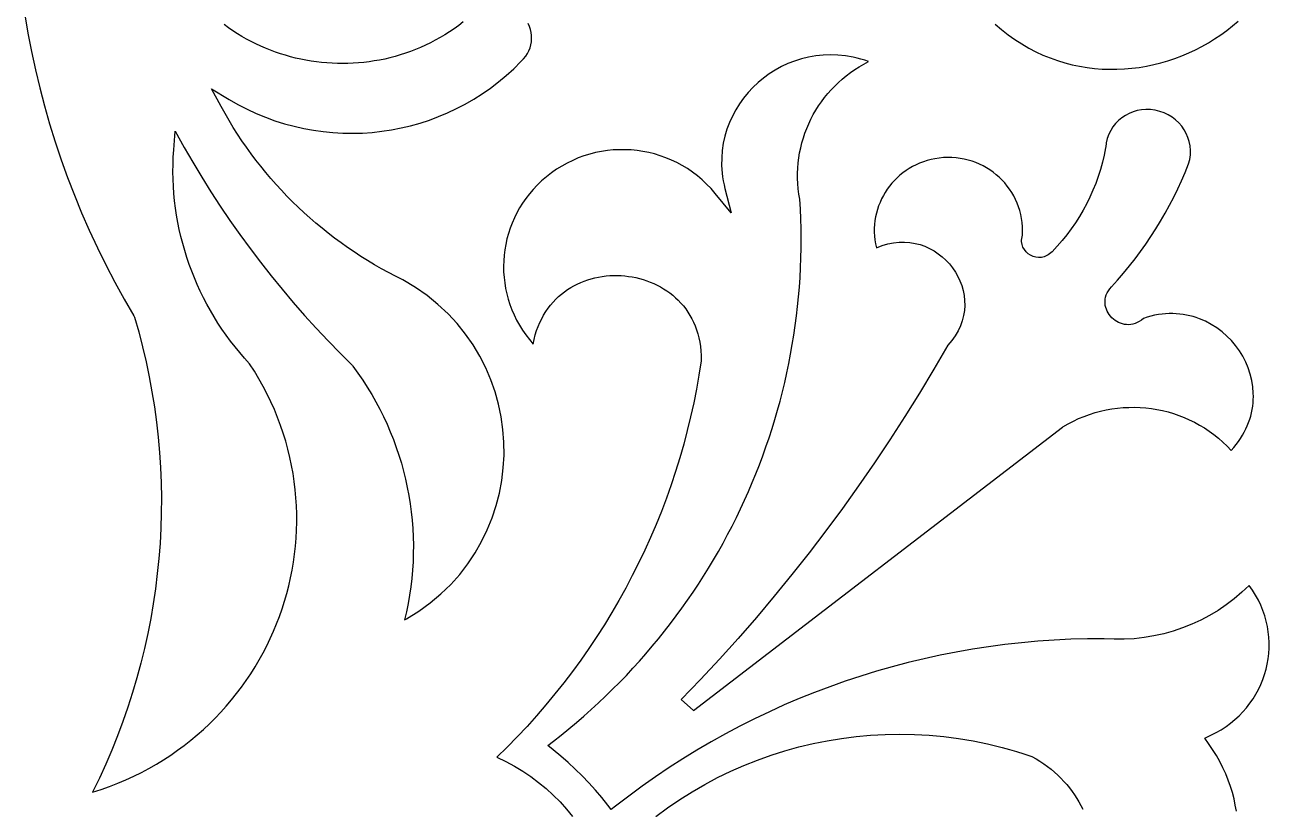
# Model space of a CAD drawing. Extents: x -978 to -643, y -359 to 426.
# Drawn here: x -772.3 to -704.8, y 246 to 288.5 of the extents above; entities that cross this region are included whole.
import ezdxf

# ---------------------------------------------------------------- set-up
doc = ezdxf.new("R2010")
doc.units = 0
doc.layers.add('LAYER_1', color=18, linetype='CONTINUOUS')

msp = doc.modelspace()

# ---------------------------------------------------------------- linework, layer by layer
at = {"layer": 'LAYER_1'}
for points in [[(-772.275, 289.034), (-772.107, 288.043), (-771.917, 287.055), (-771.704, 286.068), (-771.47, 285.085), (-771.213, 284.105), (-770.934, 283.128), (-770.632, 282.156), (-770.308, 281.187), (-769.961, 280.224), (-769.591, 279.265), (-769.199, 278.312), (-768.784, 277.364), (-768.346, 276.423), (-767.885, 275.488), (-767.401, 274.559), (-766.895, 273.638), (-766.365, 272.724), (-766.335, 272.657), (-766.107, 271.853), (-765.897, 271.046), (-765.708, 270.235), (-765.538, 269.422), (-765.388, 268.606), (-765.257, 267.789), (-765.145, 266.969), (-765.053, 266.149), (-764.981, 265.327), (-764.928, 264.505), (-764.894, 263.682), (-764.88, 262.859), (-764.885, 262.037), (-764.909, 261.215), (-764.952, 260.394), (-765.015, 259.575), (-765.097, 258.757), (-765.198, 257.941), (-765.318, 257.128), (-765.457, 256.317), (-765.615, 255.509), (-765.792, 254.704), (-765.989, 253.903), (-766.204, 253.106), (-766.438, 252.313), (-766.692, 251.525), (-766.964, 250.742), (-767.255, 249.964), (-767.564, 249.192), (-767.893, 248.426), (-768.24, 247.666), (-768.607, 246.913), (-768.144, 247.062), (-767.69, 247.223), (-767.244, 247.396), (-766.807, 247.581), (-766.379, 247.777), (-765.959, 247.984), (-765.549, 248.203), (-765.148, 248.432), (-764.755, 248.671), (-764.372, 248.921), (-763.999, 249.18), (-763.635, 249.449), (-763.28, 249.728), (-762.935, 250.015), (-762.6, 250.311), (-762.274, 250.616), (-761.959, 250.929), (-761.653, 251.25), (-761.358, 251.579), (-761.073, 251.915), (-760.798, 252.259), (-760.533, 252.609), (-760.279, 252.967), (-760.036, 253.33), (-759.803, 253.7), (-759.581, 254.076), (-759.37, 254.457), (-759.17, 254.844), (-758.981, 255.236), (-758.803, 255.633), (-758.637, 256.034), (-758.482, 256.44), (-758.338, 256.85), (-758.206, 257.263), (-758.086, 257.68), (-757.977, 258.101), (-757.88, 258.524), (-757.795, 258.95), (-757.722, 259.379), (-757.661, 259.81), (-757.613, 260.243), (-757.577, 260.677), (-757.553, 261.113), (-757.542, 261.55), (-757.543, 261.989), (-757.558, 262.427), (-757.585, 262.866), (-757.624, 263.306), (-757.677, 263.745), (-757.743, 264.183), (-757.822, 264.622), (-757.915, 265.059), (-758.021, 265.495), (-758.14, 265.929), (-758.273, 266.362), (-758.42, 266.792), (-758.58, 267.221), (-758.755, 267.647), (-758.943, 268.07), (-759.145, 268.49), (-759.362, 268.907), (-759.593, 269.32), (-759.838, 269.73), (-760.097, 270.135), (-760.368, 270.433), (-760.631, 270.737), (-760.884, 271.047), (-761.129, 271.362), (-761.366, 271.682), (-761.593, 272.008), (-761.812, 272.339), (-762.022, 272.675), (-762.222, 273.016), (-762.414, 273.361), (-762.597, 273.71), (-762.77, 274.064), (-762.934, 274.422), (-763.089, 274.783), (-763.234, 275.148), (-763.37, 275.517), (-763.497, 275.889), (-763.614, 276.264), (-763.721, 276.641), (-763.818, 277.022), (-763.906, 277.405), (-763.984, 277.791), (-764.052, 278.178), (-764.11, 278.568), (-764.158, 278.959), (-764.196, 279.352), (-764.224, 279.747), (-764.241, 280.143), (-764.249, 280.539), (-764.246, 280.937), (-764.232, 281.336), (-764.208, 281.735), (-764.135, 282.729), (-763.642, 281.859), (-763.173, 281.049), (-762.691, 280.248), (-762.194, 279.455), (-761.684, 278.672), (-761.16, 277.898), (-760.622, 277.133), (-760.071, 276.378), (-759.507, 275.632), (-758.929, 274.896), (-758.338, 274.171), (-757.735, 273.455), (-757.118, 272.75), (-756.489, 272.055), (-755.848, 271.371), (-755.194, 270.698), (-754.527, 270.036), (-754.497, 270.001), (-754.226, 269.627), (-753.966, 269.248), (-753.718, 268.862), (-753.481, 268.471), (-753.256, 268.074), (-753.042, 267.672), (-752.84, 267.266), (-752.65, 266.855), (-752.471, 266.439), (-752.304, 266.02), (-752.148, 265.596), (-752.005, 265.169), (-751.873, 264.739), (-751.754, 264.305), (-751.646, 263.869), (-751.55, 263.43), (-751.467, 262.988), (-751.395, 262.544), (-751.336, 262.099), (-751.289, 261.652), (-751.254, 261.203), (-751.232, 260.754), (-751.222, 260.303), (-751.224, 259.852), (-751.239, 259.4), (-751.266, 258.948), (-751.306, 258.497), (-751.359, 258.045), (-751.424, 257.594), (-751.502, 257.144), (-751.593, 256.695), (-751.697, 256.248), (-751.591, 256.304), (-750.925, 256.72), (-750.305, 257.171), (-749.729, 257.656), (-749.198, 258.172), (-748.712, 258.716), (-748.27, 259.287), (-747.874, 259.881), (-747.522, 260.496), (-747.214, 261.129), (-746.951, 261.779), (-746.733, 262.442), (-746.56, 263.117), (-746.432, 263.8), (-746.348, 264.489), (-746.309, 265.182), (-746.315, 265.876), (-746.366, 266.568), (-746.462, 267.255), (-746.603, 267.937), (-746.789, 268.609), (-747.019, 269.269), (-747.294, 269.914), (-747.615, 270.544), (-747.98, 271.153), (-748.389, 271.741), (-748.844, 272.305), (-749.344, 272.843), (-749.889, 273.351), (-750.479, 273.828), (-751.114, 274.27), (-751.793, 274.676), (-752.184, 274.871), (-752.57, 275.073), (-752.952, 275.283), (-753.33, 275.499), (-753.702, 275.723), (-754.07, 275.953), (-754.432, 276.19), (-754.79, 276.434), (-755.143, 276.684), (-755.49, 276.941), (-755.832, 277.204), (-756.169, 277.474), (-756.5, 277.75), (-756.825, 278.032), (-757.145, 278.32), (-757.46, 278.614), (-757.768, 278.914), (-758.071, 279.219), (-758.367, 279.531), (-758.658, 279.848), (-758.942, 280.171), (-759.22, 280.499), (-759.491, 280.833), (-759.757, 281.172), (-760.015, 281.516), (-760.267, 281.866), (-760.513, 282.22), (-760.751, 282.58), (-760.983, 282.944), (-761.207, 283.313), (-761.425, 283.687), (-761.636, 284.066), (-762.161, 285.034), (-761.21, 284.461), (-760.728, 284.184), (-760.237, 283.93), (-759.739, 283.698), (-759.234, 283.49), (-758.724, 283.304), (-758.208, 283.141), (-757.688, 283), (-757.165, 282.882), (-756.638, 282.786), (-756.109, 282.712), (-755.579, 282.66), (-755.048, 282.631), (-754.517, 282.623), (-753.987, 282.637), (-753.458, 282.673), (-752.932, 282.73), (-752.408, 282.809), (-751.888, 282.91), (-751.372, 283.032), (-750.861, 283.175), (-750.356, 283.339), (-749.858, 283.524), (-749.367, 283.731), (-748.883, 283.958), (-748.409, 284.206), (-747.944, 284.474), (-747.489, 284.764), (-747.045, 285.073), (-746.613, 285.404), (-746.193, 285.754), (-745.786, 286.125), (-745.392, 286.516), (-745.376, 286.531), (-745.248, 286.659), (-745.136, 286.796), (-745.041, 286.942), (-744.962, 287.095), (-744.9, 287.254), (-744.855, 287.416), (-744.826, 287.582), (-744.814, 287.75), (-744.819, 287.918), (-744.841, 288.084), (-744.879, 288.249), (-744.935, 288.41), (-745.007, 288.566)], [(-748.519, 288.655), (-748.763, 288.469), (-749.011, 288.291), (-749.263, 288.122), (-749.518, 287.96), (-749.776, 287.807), (-750.037, 287.662), (-750.3, 287.525), (-750.567, 287.396), (-750.836, 287.275), (-751.107, 287.162), (-751.381, 287.057), (-751.656, 286.959), (-751.933, 286.87), (-752.212, 286.789), (-752.493, 286.715), (-752.774, 286.649), (-753.057, 286.591), (-753.341, 286.541), (-753.626, 286.499), (-753.911, 286.464), (-754.197, 286.437), (-754.483, 286.417), (-754.769, 286.405), (-755.055, 286.401), (-755.341, 286.405), (-755.626, 286.415), (-755.911, 286.434), (-756.196, 286.46), (-756.479, 286.493), (-756.762, 286.534), (-757.043, 286.582), (-757.323, 286.638), (-757.601, 286.701), (-757.878, 286.771), (-758.152, 286.849), (-758.425, 286.934), (-758.695, 287.026), (-758.963, 287.126), (-759.229, 287.232), (-759.491, 287.346), (-759.751, 287.467), (-760.008, 287.595), (-760.262, 287.73), (-760.512, 287.873), (-760.758, 288.022), (-761.001, 288.178), (-761.24, 288.342), (-761.475, 288.512)], [(-719.701, 288.544), (-719.348, 288.242), (-718.989, 287.962), (-718.622, 287.702), (-718.25, 287.463), (-717.872, 287.244), (-717.49, 287.044), (-717.102, 286.865), (-716.711, 286.705), (-716.316, 286.564), (-715.919, 286.442), (-715.518, 286.338), (-715.116, 286.253), (-714.713, 286.186), (-714.309, 286.136), (-713.904, 286.104), (-713.499, 286.089), (-713.095, 286.091), (-712.693, 286.11), (-712.292, 286.145), (-711.893, 286.196), (-711.497, 286.263), (-711.104, 286.345), (-710.715, 286.442), (-710.33, 286.555), (-709.95, 286.682), (-709.575, 286.824), (-709.206, 286.979), (-708.844, 287.149), (-708.488, 287.332), (-708.14, 287.528), (-707.799, 287.737), (-707.467, 287.959), (-707.144, 288.194), (-706.831, 288.44), (-706.527, 288.699)], [(-706.623, 245.877), (-706.679, 246.215), (-706.75, 246.553), (-706.837, 246.89), (-706.939, 247.228), (-707.058, 247.565), (-707.194, 247.901), (-707.347, 248.236), (-707.516, 248.569), (-707.703, 248.9), (-707.908, 249.229), (-708.131, 249.556), (-708.338, 249.846), (-708.012, 249.997), (-707.723, 250.14), (-707.447, 250.297), (-707.184, 250.467), (-706.934, 250.65), (-706.697, 250.844), (-706.474, 251.05), (-706.264, 251.266), (-706.068, 251.492), (-705.886, 251.727), (-705.718, 251.97), (-705.564, 252.222), (-705.425, 252.48), (-705.3, 252.745), (-705.19, 253.016), (-705.095, 253.292), (-705.015, 253.572), (-704.95, 253.856), (-704.901, 254.143), (-704.867, 254.433), (-704.85, 254.725), (-704.848, 255.017), (-704.862, 255.31), (-704.893, 255.603), (-704.94, 255.895), (-705.004, 256.186), (-705.084, 256.474), (-705.182, 256.759), (-705.297, 257.041), (-705.429, 257.318), (-705.578, 257.591), (-705.746, 257.858), (-705.931, 258.119), (-706.126, 257.928), (-706.326, 257.743), (-706.739, 257.392), (-707.169, 257.065), (-707.615, 256.763), (-708.076, 256.487), (-708.55, 256.235), (-709.037, 256.01), (-709.535, 255.812), (-710.044, 255.64), (-710.561, 255.495), (-711.087, 255.379), (-711.619, 255.29), (-712.157, 255.23), (-712.699, 255.199), (-713.245, 255.197), (-713.793, 255.225), (-714.694, 255.22), (-715.593, 255.196), (-716.489, 255.153), (-717.383, 255.091), (-718.275, 255.011), (-719.163, 254.912), (-720.048, 254.795), (-720.93, 254.659), (-721.807, 254.505), (-722.681, 254.333), (-723.549, 254.143), (-724.414, 253.935), (-725.273, 253.709), (-726.127, 253.466), (-726.975, 253.205), (-727.817, 252.926), (-728.653, 252.629), (-729.483, 252.316), (-730.306, 251.985), (-731.122, 251.637), (-731.93, 251.271), (-732.731, 250.889), (-733.524, 250.49), (-734.309, 250.074), (-735.086, 249.642), (-735.853, 249.193), (-736.612, 248.727), (-737.361, 248.245), (-738.101, 247.747), (-738.831, 247.233), (-739.551, 246.702), (-740.26, 246.156), (-740.504, 245.964), (-740.691, 246.209), (-741.017, 246.623), (-741.356, 247.025), (-741.707, 247.417), (-742.07, 247.798), (-742.445, 248.167), (-742.832, 248.525), (-743.23, 248.871), (-743.639, 249.205), (-743.936, 249.44), (-743.637, 249.672), (-743.214, 250.005), (-742.796, 250.343), (-742.385, 250.687), (-741.98, 251.036), (-741.582, 251.391), (-741.189, 251.751), (-740.803, 252.117), (-740.423, 252.487), (-740.049, 252.863), (-739.681, 253.244), (-739.32, 253.63), (-738.966, 254.021), (-738.617, 254.416), (-738.276, 254.817), (-737.94, 255.221), (-737.612, 255.631), (-737.289, 256.045), (-736.974, 256.463), (-736.665, 256.886), (-736.363, 257.313), (-736.068, 257.744), (-735.779, 258.179), (-735.498, 258.618), (-735.223, 259.061), (-734.955, 259.508), (-734.694, 259.959), (-734.439, 260.413), (-734.192, 260.871), (-733.952, 261.332), (-733.719, 261.797), (-733.494, 262.265), (-733.275, 262.737), (-733.063, 263.211), (-732.859, 263.689), (-732.662, 264.169), (-732.472, 264.653), (-732.29, 265.139), (-732.115, 265.628), (-731.947, 266.12), (-731.787, 266.615), (-731.635, 267.111), (-731.49, 267.611), (-731.352, 268.113), (-731.222, 268.617), (-731.1, 269.123), (-730.985, 269.631), (-730.878, 270.141), (-730.779, 270.653), (-730.688, 271.168), (-730.604, 271.683), (-730.528, 272.201), (-730.461, 272.72), (-730.401, 273.241), (-730.349, 273.763), (-730.305, 274.287), (-730.269, 274.811), (-730.241, 275.337), (-730.222, 275.865), (-730.21, 276.393), (-730.207, 276.922), (-730.212, 277.452), (-730.225, 277.983), (-730.247, 278.514), (-730.277, 279.046), (-730.325, 279.33), (-730.362, 279.614), (-730.386, 279.897), (-730.398, 280.179), (-730.399, 280.46), (-730.388, 280.74), (-730.366, 281.018), (-730.333, 281.294), (-730.288, 281.568), (-730.233, 281.838), (-730.166, 282.106), (-730.089, 282.371), (-730.002, 282.632), (-729.904, 282.89), (-729.796, 283.143), (-729.678, 283.391), (-729.55, 283.635), (-729.413, 283.874), (-729.266, 284.107), (-729.109, 284.335), (-728.943, 284.557), (-728.768, 284.772), (-728.584, 284.981), (-728.391, 285.183), (-728.19, 285.377), (-727.98, 285.565), (-727.762, 285.744), (-727.535, 285.915), (-727.3, 286.078), (-727.058, 286.232), (-726.807, 286.377), (-726.55, 286.513), (-726.759, 286.584), (-726.968, 286.647), (-727.176, 286.702), (-727.385, 286.749), (-727.8, 286.821), (-728.212, 286.863), (-728.62, 286.876), (-729.023, 286.861), (-729.42, 286.819), (-729.809, 286.751), (-730.191, 286.657), (-730.563, 286.54), (-730.925, 286.398), (-731.276, 286.234), (-731.614, 286.049), (-731.939, 285.843), (-732.25, 285.617), (-732.545, 285.372), (-732.824, 285.109), (-733.086, 284.829), (-733.329, 284.533), (-733.552, 284.221), (-733.755, 283.895), (-733.936, 283.556), (-734.095, 283.204), (-734.23, 282.841), (-734.341, 282.467), (-734.425, 282.083), (-734.483, 281.69), (-734.514, 281.289), (-734.515, 280.882), (-734.487, 280.468), (-734.461, 280.259), (-734.428, 280.048), (-734.386, 279.837), (-734.337, 279.625), (-734.005, 278.311), (-734.867, 279.366), (-735.092, 279.628), (-735.328, 279.874), (-735.575, 280.106), (-735.831, 280.322), (-736.096, 280.523), (-736.37, 280.709), (-736.651, 280.879), (-736.939, 281.034), (-737.234, 281.174), (-737.534, 281.299), (-737.84, 281.408), (-738.15, 281.501), (-738.463, 281.579), (-738.78, 281.641), (-739.099, 281.688), (-739.42, 281.719), (-739.743, 281.734), (-740.066, 281.734), (-740.388, 281.717), (-740.71, 281.685), (-741.03, 281.637), (-741.349, 281.573), (-741.664, 281.492), (-741.976, 281.396), (-742.285, 281.284), (-742.588, 281.155), (-742.886, 281.01), (-743.178, 280.849), (-743.463, 280.672), (-743.741, 280.478), (-744.011, 280.268), (-744.273, 280.042), (-744.506, 279.818), (-744.726, 279.585), (-744.931, 279.345), (-745.123, 279.096), (-745.301, 278.841), (-745.464, 278.579), (-745.614, 278.311), (-745.75, 278.037), (-745.871, 277.758), (-745.979, 277.475), (-746.072, 277.188), (-746.152, 276.897), (-746.217, 276.604), (-746.268, 276.308), (-746.305, 276.011), (-746.327, 275.712), (-746.335, 275.413), (-746.329, 275.113), (-746.309, 274.814), (-746.274, 274.516), (-746.225, 274.219), (-746.162, 273.924), (-746.084, 273.631), (-745.991, 273.342), (-745.884, 273.056), (-745.763, 272.775), (-745.627, 272.497), (-745.476, 272.226), (-745.311, 271.959), (-745.132, 271.7), (-744.937, 271.446), (-744.728, 271.201), (-744.676, 271.452), (-744.613, 271.695), (-744.541, 271.928), (-744.459, 272.152), (-744.368, 272.368), (-744.269, 272.574), (-744.161, 272.771), (-744.045, 272.96), (-743.921, 273.139), (-743.79, 273.31), (-743.652, 273.472), (-743.507, 273.625), (-743.356, 273.769), (-743.199, 273.905), (-743.037, 274.031), (-742.869, 274.15), (-742.696, 274.259), (-742.519, 274.36), (-742.338, 274.453), (-742.153, 274.537), (-741.964, 274.612), (-741.773, 274.679), (-741.578, 274.738), (-741.381, 274.788), (-741.183, 274.83), (-740.982, 274.864), (-740.78, 274.889), (-740.578, 274.906), (-740.374, 274.915), (-740.171, 274.916), (-739.967, 274.908), (-739.764, 274.893), (-739.562, 274.869), (-739.361, 274.838), (-739.161, 274.798), (-738.964, 274.75), (-738.768, 274.695), (-738.575, 274.631), (-738.385, 274.56), (-738.198, 274.481), (-738.015, 274.394), (-737.836, 274.299), (-737.661, 274.197), (-737.491, 274.087), (-737.326, 273.969), (-737.167, 273.844), (-737.013, 273.711), (-736.865, 273.57), (-736.724, 273.422), (-736.59, 273.266), (-736.463, 273.103), (-736.343, 272.933), (-736.231, 272.755), (-736.128, 272.57), (-736.033, 272.378), (-735.947, 272.178), (-735.87, 271.971), (-735.803, 271.757), (-735.746, 271.535), (-735.699, 271.307), (-735.664, 271.071), (-735.639, 270.828), (-735.625, 270.578), (-735.624, 270.322), (-735.627, 270.285), (-735.746, 269.521), (-735.88, 268.762), (-736.03, 268.006), (-736.196, 267.255), (-736.377, 266.508), (-736.574, 265.766), (-736.786, 265.029), (-737.012, 264.297), (-737.254, 263.57), (-737.511, 262.848), (-737.782, 262.133), (-738.068, 261.423), (-738.369, 260.72), (-738.684, 260.023), (-739.013, 259.332), (-739.356, 258.649), (-739.714, 257.972), (-740.085, 257.303), (-740.471, 256.641), (-740.87, 255.987), (-741.283, 255.341), (-741.709, 254.702), (-742.149, 254.072), (-742.602, 253.451), (-743.068, 252.839), (-743.547, 252.235), (-744.04, 251.641), (-744.545, 251.056), (-745.063, 250.48), (-745.593, 249.915), (-746.137, 249.359), (-746.692, 248.814), (-746.211, 248.581), (-745.744, 248.327), (-745.292, 248.052), (-744.855, 247.756), (-744.434, 247.441), (-744.03, 247.106), (-743.643, 246.754), (-743.273, 246.383), (-742.923, 245.996), (-742.591, 245.592)], [(-738.088, 245.594), (-737.447, 246.066), (-736.79, 246.512), (-736.119, 246.933), (-735.434, 247.329), (-734.736, 247.699), (-734.027, 248.042), (-733.306, 248.359), (-732.575, 248.65), (-731.834, 248.914), (-731.084, 249.151), (-730.326, 249.361), (-729.561, 249.544), (-728.789, 249.699), (-728.012, 249.827), (-727.23, 249.926), (-726.444, 249.998), (-725.654, 250.041), (-724.862, 250.055), (-724.068, 250.041), (-723.274, 249.998), (-722.479, 249.925), (-721.685, 249.824), (-720.892, 249.692), (-720.101, 249.531), (-719.314, 249.34), (-718.922, 249.233), (-718.53, 249.119), (-718.14, 248.997), (-717.752, 248.867), (-717.705, 248.847), (-717.48, 248.719), (-717.264, 248.586), (-717.055, 248.446), (-716.854, 248.301), (-716.66, 248.15), (-716.475, 247.993), (-716.297, 247.832), (-716.127, 247.666), (-715.965, 247.494), (-715.811, 247.319), (-715.664, 247.139), (-715.525, 246.955), (-715.394, 246.767), (-715.27, 246.576), (-715.154, 246.381), (-715.046, 246.183), (-714.945, 245.982)]]:
    msp.add_lwpolyline(points, dxfattribs=at)
msp.add_lwpolyline([(-711.762, 283.896), (-711.994, 283.854), (-712.219, 283.789), (-712.434, 283.702), (-712.637, 283.594), (-712.828, 283.465), (-713.005, 283.318), (-713.165, 283.154), (-713.308, 282.974), (-713.432, 282.778), (-713.535, 282.569), (-713.615, 282.347), (-713.672, 282.114), (-713.702, 281.87), (-713.706, 281.839), (-713.785, 281.444), (-713.877, 281.052), (-713.985, 280.665), (-714.107, 280.283), (-714.242, 279.906), (-714.392, 279.534), (-714.555, 279.169), (-714.732, 278.809), (-714.923, 278.457), (-715.126, 278.111), (-715.342, 277.773), (-715.571, 277.443), (-715.813, 277.12), (-716.067, 276.807), (-716.334, 276.502), (-716.612, 276.206), (-716.677, 276.14), (-716.744, 276.082), (-716.814, 276.033), (-716.886, 275.991), (-717.035, 275.929), (-717.188, 275.896), (-717.342, 275.889), (-717.494, 275.908), (-717.64, 275.95), (-717.778, 276.013), (-717.905, 276.097), (-718.017, 276.198), (-718.112, 276.316), (-718.186, 276.449), (-718.236, 276.595), (-718.26, 276.753), (-718.261, 276.835), (-718.254, 276.92), (-718.238, 277.007), (-718.215, 277.095), (-718.206, 277.327), (-718.21, 277.555), (-718.228, 277.78), (-718.258, 278.001), (-718.301, 278.218), (-718.355, 278.43), (-718.421, 278.638), (-718.498, 278.841), (-718.586, 279.038), (-718.684, 279.229), (-718.792, 279.414), (-718.91, 279.593), (-719.037, 279.765), (-719.173, 279.93), (-719.318, 280.087), (-719.471, 280.236), (-719.632, 280.377), (-719.8, 280.51), (-719.975, 280.634), (-720.157, 280.748), (-720.346, 280.853), (-720.54, 280.948), (-720.74, 281.033), (-720.945, 281.107), (-721.156, 281.17), (-721.37, 281.222), (-721.589, 281.263), (-721.812, 281.291), (-722.038, 281.307), (-722.267, 281.311), (-722.499, 281.302), (-722.733, 281.279), (-722.954, 281.245), (-723.17, 281.2), (-723.38, 281.144), (-723.586, 281.078), (-723.786, 281.001), (-723.979, 280.915), (-724.167, 280.819), (-724.348, 280.715), (-724.523, 280.601), (-724.691, 280.479), (-724.851, 280.349), (-725.004, 280.212), (-725.15, 280.067), (-725.287, 279.915), (-725.417, 279.757), (-725.538, 279.593), (-725.65, 279.422), (-725.753, 279.247), (-725.847, 279.066), (-725.932, 278.88), (-726.007, 278.69), (-726.073, 278.496), (-726.128, 278.298), (-726.173, 278.097), (-726.207, 277.893), (-726.23, 277.686), (-726.242, 277.477), (-726.242, 277.266), (-726.231, 277.053), (-726.208, 276.84), (-726.173, 276.625), (-726.126, 276.41), (-725.813, 276.533), (-725.504, 276.625), (-725.198, 276.687), (-724.897, 276.72), (-724.602, 276.725), (-724.313, 276.704), (-724.032, 276.658), (-723.76, 276.588), (-723.497, 276.496), (-723.245, 276.382), (-723.004, 276.249), (-722.776, 276.097), (-722.561, 275.927), (-722.36, 275.742), (-722.174, 275.542), (-722.005, 275.328), (-721.852, 275.103), (-721.718, 274.866), (-721.603, 274.62), (-721.507, 274.366), (-721.433, 274.105), (-721.38, 273.838), (-721.35, 273.566), (-721.344, 273.292), (-721.362, 273.015), (-721.406, 272.738), (-721.477, 272.462), (-721.575, 272.188), (-721.701, 271.917), (-721.857, 271.651), (-722.043, 271.391), (-722.261, 271.138), (-723.016, 269.835), (-723.791, 268.546), (-724.587, 267.268), (-725.402, 266.004), (-726.238, 264.753), (-727.094, 263.515), (-727.97, 262.292), (-728.865, 261.081), (-729.779, 259.885), (-730.712, 258.704), (-731.665, 257.536), (-732.636, 256.384), (-733.626, 255.247), (-734.634, 254.124), (-735.661, 253.018), (-736.706, 251.927), (-736.048, 251.342), (-716.049, 266.692), (-716.021, 266.712), (-715.741, 266.874), (-715.457, 267.023), (-715.169, 267.157), (-714.877, 267.278), (-714.581, 267.386), (-714.282, 267.481), (-713.981, 267.562), (-713.678, 267.629), (-713.373, 267.684), (-713.067, 267.725), (-712.76, 267.754), (-712.452, 267.769), (-712.145, 267.771), (-711.838, 267.761), (-711.532, 267.737), (-711.228, 267.701), (-710.925, 267.652), (-710.625, 267.591), (-710.327, 267.517), (-710.033, 267.43), (-709.742, 267.331), (-709.455, 267.22), (-709.173, 267.096), (-708.895, 266.96), (-708.623, 266.811), (-708.357, 266.651), (-708.097, 266.478), (-707.844, 266.293), (-707.597, 266.097), (-707.358, 265.888), (-707.128, 265.668), (-706.905, 265.436), (-706.763, 265.595), (-706.631, 265.757), (-706.507, 265.921), (-706.394, 266.088), (-706.289, 266.256), (-706.193, 266.427), (-706.107, 266.598), (-706.029, 266.772), (-705.96, 266.946), (-705.899, 267.121), (-705.847, 267.298), (-705.803, 267.475), (-705.767, 267.652), (-705.739, 267.829), (-705.72, 268.007), (-705.707, 268.184), (-705.703, 268.361), (-705.706, 268.537), (-705.734, 268.887), (-705.79, 269.232), (-705.873, 269.571), (-705.983, 269.902), (-706.118, 270.224), (-706.277, 270.535), (-706.459, 270.833), (-706.664, 271.116), (-706.889, 271.384), (-707.134, 271.635), (-707.399, 271.867), (-707.681, 272.078), (-707.98, 272.267), (-708.294, 272.432), (-708.624, 272.572), (-708.794, 272.632), (-708.967, 272.685), (-709.143, 272.731), (-709.322, 272.77), (-709.504, 272.801), (-709.689, 272.825), (-709.877, 272.84), (-710.067, 272.848), (-710.259, 272.847), (-710.454, 272.838), (-710.651, 272.82), (-710.85, 272.793), (-711.05, 272.757), (-711.252, 272.712), (-711.456, 272.657), (-711.662, 272.593), (-711.771, 272.501), (-711.883, 272.425), (-711.997, 272.363), (-712.112, 272.315), (-712.228, 272.281), (-712.343, 272.259), (-712.458, 272.25), (-712.572, 272.253), (-712.683, 272.266), (-712.793, 272.291), (-712.899, 272.325), (-713.002, 272.368), (-713.1, 272.421), (-713.194, 272.481), (-713.283, 272.549), (-713.365, 272.624), (-713.441, 272.706), (-713.51, 272.793), (-713.571, 272.886), (-713.623, 272.983), (-713.667, 273.084), (-713.701, 273.189), (-713.725, 273.297), (-713.738, 273.407), (-713.74, 273.519), (-713.73, 273.632), (-713.708, 273.746), (-713.673, 273.859), (-713.623, 273.972), (-713.56, 274.084), (-713.482, 274.194), (-713.388, 274.301), (-713.056, 274.671), (-712.733, 275.047), (-712.419, 275.43), (-712.115, 275.82), (-711.819, 276.216), (-711.533, 276.619), (-711.257, 277.028), (-710.99, 277.444), (-710.733, 277.865), (-710.485, 278.291), (-710.248, 278.724), (-710.02, 279.161), (-709.802, 279.604), (-709.595, 280.052), (-709.398, 280.505), (-709.212, 280.963), (-709.15, 281.208), (-709.116, 281.453), (-709.11, 281.696), (-709.13, 281.936), (-709.175, 282.169), (-709.244, 282.395), (-709.336, 282.612), (-709.451, 282.818), (-709.586, 283.012), (-709.741, 283.191), (-709.914, 283.354), (-710.105, 283.499), (-710.313, 283.625), (-710.536, 283.729), (-710.773, 283.81), (-711.024, 283.867), (-711.033, 283.869), (-711.28, 283.904), (-711.523, 283.913)], close=True, dxfattribs=at)

doc.saveas('drawing.dxf')
